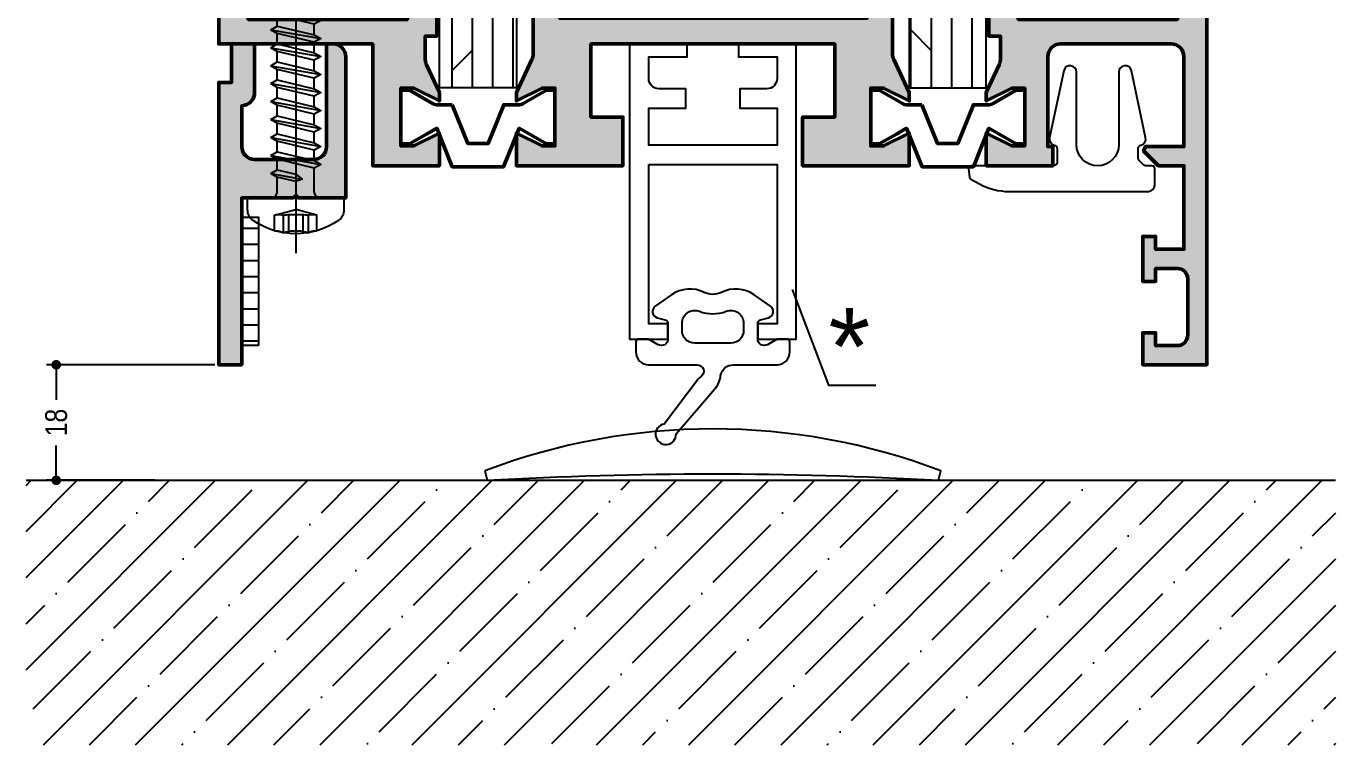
# Model space of a CAD drawing. Header units: millimetres. Extents: x -1821 to 14707, y -2864 to 1473.
# Drawn here: x 12317.2 to 12419.2, y -1250.4 to -1194.5 of the extents above; entities that cross this region are included whole.
import ezdxf

# ---------------------------------------------------------------- set-up
doc = ezdxf.new("R2010")
doc.units = ezdxf.units.MM
for name, pattern in [('AUSGEZOGEN', [0]), ('CENTER', [50.800000000000004, 31.75, -6.35, 6.35, -6.35]), ('VERDECKT', [9.524999999999999, 6.35, -3.175])]:
    doc.linetypes.add(name, pattern=pattern)
for name, color, linetype in [('00TXT', 7, 'AUSGEZOGEN'), ('CENT_18', 3, 'CENTER'), ('CONST25', 2, 'Continuous'), ('CONST35', 7, 'Continuous'), ('CONST50', 1, 'Continuous'), ('HIDE_18', 3, 'VERDECKT'), ('LLMASSE', 7, 'AUSGEZOGEN')]:
    doc.layers.add(name, color=color, linetype=linetype)
for name, color, linetype, lineweight in [('AM_S', 80, 'Continuous', 50), ('AM_SP', 3, 'Continuous', 50), ('Docu-AM_8', 1, 'Continuous', 25)]:
    doc.layers.add(name, color=color, linetype=linetype, lineweight=lineweight)
doc.styles.add('BEMSTIL', font='8SIMPLEX.SHX', dxfattribs={"width": 0.85})
doc.styles.add('SWISS', font='swiss.ttf')
doc.dimstyles.new('Dok-1zu2-PUNKT', dxfattribs={"dimscale": 0.5, "dimtxt": 3.4, "dimasz": 1.5, "dimexe": 1.5, "dimexo": 0.6, "dimgap": 1.5, "dimtad": 0, "dimlfac": 2, "dimdsep": 46, "dimtxsty": 'BEMSTIL', "dimblk": 'PUNKT', "dimblk1": 'PUNKT', "dimblk2": 'PUNKT', "dimcen": 0, "dimclrd": 3, "dimclre": 3, "dimclrt": 3, "dimadec": 0, "dimazin": 0, "dimtfac": 0.7, "dimtofl": 0, "dimtmove": 0, "dimatfit": 3, "dimfxl": 1, "dimtolj": 1, "dimarcsym": 0})

# ---------------------------------------------------------------- blocks, each defined once
blk = doc.blocks.new('WI4010270')
for points in [[(7.711712111489561, -2.000000000667612, 0.7298141110012787), (7.421289464788885, -2.907006986213773, -0.07567084018197241), (7.637179906650488, -3.116693092521373), (10.29508194441004, -6.620826622854139, -2.215250438232822), (9.362992328028056, -7.376610287028598), (6.361553841197157, -3.910818370188352, -0.1461522227457994), (5.891138879798469, -2.867172450327715, 0.3757108835027432), (4.899999716072863, -2.000000000667612), (1.500000000000647, -2.000000000667612, -0.4142135623730944), (0.5000000000006466, -1.000000000667612), (0.5000000000004192, -0.2000000006676572, -0.414213562373095), (0.7000000000004647, -6.676117436654749e-10), (1.500000000000227, -6.675833219560445e-10), (2.250000000000227, -0.4330127025597363, 0.577350269463104), (3.000000000000227, -6.676117436654749e-10), (3.000000000000441, 1.216212064452321, 0.3394542588633768), (2.77764571353125, 1.505989812339081), (2.17059047744916, 1.668649772608475, -0.6370702608075867), (2.013211781824978, 2.561188707897429), (3.279538340411634, 3.447880110054911, -0.2751064330940294), (5.830054786733776, 3.636796698993251, 0.2357237234869159), (7.16994521326729, 3.636796698993265, -0.2751064330940296), (9.72046165958944, 3.447880110054896), (10.98678821817608, 2.561188707897443, -0.6370702608075868), (10.82940952255191, 1.668649772608461), (10.22235428646964, 1.505989812339024, 0.3394542588633768), (10.00000000000045, 1.216212064452264), (10.00000000000065, -6.675833219560445e-10, 0.577350269463104), (10.75000000000065, -0.4330127025597079), (11.50000000000043, -6.675833219560445e-10), (12.29999943214508, -6.676117436654749e-10, -0.414213562372762), (12.49999943214512, -0.2000000006676572), (12.49999943214512, -1.000000000667612, -0.414213562373095), (11.49999943214512, -2.000000000667612), (7.711712111489561, -2.000000000667612)], [(7.90000000000051, -0.3211252812102146, 0.414213562373095), (8.90000000000051, 0.6788747187897854), (8.900000000000553, 1.231875919750664, 0.5232725724116872), (7.550000000000544, 2.168625619510507, -0.1807151435435593), (5.450000000000379, 2.168625619510564, 0.5232725724116755), (4.100000000000328, 1.23187591975082), (4.100000000000328, 0.6788747187897854, 0.4142135626133742), (5.100000000000328, -0.3211252812102146), (7.90000000000051, -0.3211252812102146)]]:
    blk.add_lwpolyline(points, format="xyb", close=True)
blk = doc.blocks.new('WI3021033')
blk.add_lwpolyline([(-17.75255128608411, 0.7423461417476737), (-17.59456643505603, 0.0006176598096086347, -0.0283827590769957), (17.59456643505601, 0.0006176598096764138), (17.75255128608411, 0.7423461417476586, 0.1835034190722739), (-17.75255128608411, 0.7423461417476737)], format="xyb", close=True)
blk = doc.blocks.new('WI4030187')
h = blk.add_hatch()
h.set_pattern_fill('LINE', color=256, scale=0.395, angle=90, style=0)
h.set_pattern_definition([(90, (0, 0), (-1.254125, 7.679047217437444e-17), [])])
h.paths.add_polyline_path([(10, 1.300000000000001), (0, 1.300000000000001), (0, 0), (10, 4.440892098500626e-16)])
blk.add_lwpolyline([(0, 1.3), (0, 0), (10, 4.440892098500626e-16), (10, 1.300000000000001)], close=True)
blk = doc.blocks.new('WS4070043')
blk.add_lwpolyline([(3.322916666666629, 1.753759020647635, 0.3148562194916155), (-3.322916666666657, 1.753759020647692, 0.244911807885714), (-3.75, 0.9341453963980939), (-3.75, 0), (3.75, 0), (3.75, 0.9341453963980939, 0.244911807885716), (3.322916666666657, 1.753759020647692, 0.1382912330068625)], format="xyb")
for points in [[(-1.449999999999989, -0.5), (-1.449999999999989, -1.61132486540501)], [(1.449999999999989, -0.5), (1.449999999999974, -2.323649640641918)], [(-1.950000000000017, -1.899999999999835), (0.5, -1.467998897264096)], [(-1.950000000000017, -3.299999999999812), (1.949999999999989, -2.612324775236772)], [(-1.450000000000003, -2.188675134594575), (-1.449999999999989, -3.011324865404987)], [(1.449999999999974, -2.900999909831597), (1.449999999999989, -3.72364964064198)], [(-1.950000000000017, -4.699999999999818), (1.949999999999989, -4.012324775236777)], [(-1.44999999999996, -3.588675134594581), (-1.449999999999946, -4.411324865404993)], [(-1.450000000000003, -4.988675134594558), (-1.449999999999989, -5.81132486540497)], [(1.449999999999989, -4.300999909831603), (1.449999999999974, -5.123649640641958)], [(-1.950000000000017, -6.099999999999795), (1.949999999999989, -5.412324775236755)], [(1.449999999999989, -5.700999909831552), (1.449999999999989, -6.523649640641906)], [(-1.950000000000017, -7.499999999999801), (1.949999999999989, -6.81232477523676)], [(-1.449999999999989, -6.388675134594592), (-1.449999999999989, -7.211324865404947)], [(1.449999999999989, -7.100999909831586), (1.449999999999989, -7.923649640641941)], [(-1.449999999999974, -7.788675134594598), (-1.449999999999989, -8.611324865404981)], [(-1.950000000000017, -8.899999999999807), (1.949999999999989, -8.212324775236766)], [(1.449999999999989, -8.500999909831592), (1.449999999999989, -9.323649640641975)], [(-1.950000000000017, -10.29999999999984), (1.949999999999989, -9.6123247752368)], [(-1.449999999999989, -9.188675134594575), (-1.449999999999989, -10.01132486540496)], [(1.449999999999989, -9.900999909831626), (1.449999999999989, -10.72364964064201)], [(-1.950000000000017, -11.69999999999987), (1.949999999999989, -11.01232477523683)], [(-1.449999999999989, -10.58867513459461), (-1.449999999999989, -11.41132486540499)], [(-1.449999999999989, -11.98867513459464), (-1.449999999999989, -12.81132486540503)], [(1.449999999999989, -11.30099990983166), (1.449999999999989, -12.12364964064204)], [(-1.950000000000017, -13.09999999999991), (1.949999999999989, -12.41232477523687)], [(1.449999999999989, -12.70099990983169), (1.449999999999989, -13.52364964064208)], [(-1.950000000000017, -14.49999999999994), (1.949999999999989, -13.8123247752369)], [(-1.449999999999989, -13.38867513459468), (-1.449999999999989, -14.21132486540506)], [(1.449999999999989, -14.10099990983173), (1.449999999999989, -14.92364964064211)], [(-1.950000000000017, -15.89999999999998), (1.949999999999989, -15.21232477523694)], [(-1.449999999999989, -14.78867513459471), (-1.449999999999989, -15.61132486540509)], [(-1.449999999999989, -16.18867513459475), (-1.449999999999989, -17.01132486540513)], [(1.449999999999989, -15.50099990983176), (1.449999999999989, -16.32364964064215)], [(-1.950000000000017, -17.30000000000001), (1.949999999999989, -16.61232477523697)], [(1.449999999999989, -16.9009999098318), (1.449999999999989, -17.72364964064218)], [(-1.949999999999989, -18.69999999999999), (1.949999999999989, -18.012324775237)], [(-1.449999999999989, -17.58867513459478), (-1.449999999999989, -18.41132486540516)], [(1.449999999999989, -18.30099990983177), (1.449999999999989, -19.12364964064216)], [(-1.449999999999989, -18.98867513459481), (-1.449999999999989, -19.8113248654052)], [(-1.949999999999989, -20.09999999999997), (1.949999999999989, -19.41232477523698)], [(-1.449999999999989, -20.38867513459479), (-1.449999999999989, -21.21132486540517)], [(1.449999999999989, -19.70099990983181), (1.449999999999989, -20.52364964064219)], [(-1.949999999999989, -21.5), (1.949999999999989, -20.81232477523696)], [(1.449999999999989, -21.10099990983178), (1.449999999999989, -21.499390334559)], [(-1.409336905889575, -22.80466650903503), (1.631425123811397, -22.26849812128489)], [(-1.019168904275745, -22.53950860894855), (-1.340891217972569, -21.76280223590368)], [(1.240935472732986, -22.00411675169818), (1.449999999999989, -21.499390334559)], [(1.005540044678867, -22.57241158662703), (0, -25), (-0.7841503973256465, -23.10689347583616)]]:
    blk.add_lwpolyline(points)
for points in [[(-1.950000000000017, -1.899999999999835), (-1.450000000000017, -2.188675134594661), (0, -1.844837522213169), (0.5, -1.467998897264096), (0, -1.267487253023518), (-1.450000000000017, -1.61132486540501)], [(-1.950000000000017, -3.299999999999812), (-1.450000000000017, -3.588675134594581), (1.449999999999989, -2.900999909831597), (1.949999999999989, -2.612324775236772), (1.449999999999989, -2.323649640641946), (-1.450000000000017, -3.011324865404987)], [(-1.950000000000017, -4.699999999999818), (-1.450000000000017, -4.988675134594587), (1.449999999999989, -4.300999909831603), (1.949999999999989, -4.012324775236777), (1.449999999999989, -3.723649640641952), (-1.450000000000017, -4.411324865404993)], [(-1.950000000000017, -6.099999999999795), (-1.450000000000017, -6.388675134594564), (1.449999999999989, -5.70099990983158), (1.949999999999989, -5.412324775236755), (1.449999999999989, -5.123649640641929), (-1.450000000000017, -5.81132486540497)], [(-1.950000000000017, -7.499999999999801), (-1.450000000000017, -7.78867513459457), (1.449999999999989, -7.100999909831586), (1.949999999999989, -6.81232477523676), (1.449999999999989, -6.523649640641935), (-1.450000000000017, -7.211324865404976)], [(-1.950000000000017, -8.899999999999807), (-1.450000000000017, -9.188675134594575), (1.449999999999989, -8.500999909831592), (1.949999999999989, -8.212324775236766), (1.449999999999989, -7.923649640641941), (-1.450000000000017, -8.611324865404981)], [(-1.950000000000017, -10.29999999999984), (-1.450000000000017, -10.58867513459461), (1.449999999999989, -9.900999909831626), (1.949999999999989, -9.6123247752368), (1.449999999999989, -9.323649640641975), (-1.450000000000017, -10.01132486540502)], [(-1.950000000000017, -11.69999999999987), (-1.450000000000017, -11.98867513459464), (1.449999999999989, -11.30099990983166), (1.949999999999989, -11.01232477523683), (1.449999999999989, -10.72364964064201), (-1.450000000000017, -11.41132486540505)], [(-1.950000000000017, -13.09999999999991), (-1.450000000000017, -13.38867513459468), (1.449999999999989, -12.70099990983169), (1.949999999999989, -12.41232477523687), (1.449999999999989, -12.12364964064204), (-1.450000000000017, -12.81132486540508)], [(-1.950000000000017, -14.49999999999994), (-1.450000000000017, -14.78867513459471), (1.449999999999989, -14.10099990983173), (1.949999999999989, -13.8123247752369), (1.449999999999989, -13.52364964064208), (-1.450000000000017, -14.21132486540512)], [(-1.950000000000017, -15.89999999999998), (-1.450000000000017, -16.18867513459475), (1.449999999999989, -15.50099990983176), (1.949999999999989, -15.21232477523694), (1.449999999999989, -14.92364964064211), (-1.450000000000017, -15.61132486540515)], [(-1.950000000000017, -17.30000000000001), (-1.450000000000017, -17.58867513459478), (1.449999999999989, -16.9009999098318), (1.949999999999989, -16.61232477523697), (1.449999999999989, -16.32364964064215), (-1.450000000000017, -17.01132486540519)], [(-1.949999999999989, -18.69999999999999), (-1.449999999999989, -18.98867513459481), (1.449999999999989, -18.30099990983177), (1.949999999999989, -18.012324775237), (1.449999999999989, -17.72364964064218), (-1.449999999999989, -18.41132486540516)], [(-1.449999999999989, -20.38867513459479), (1.449999999999989, -19.70099990983181), (1.949999999999989, -19.41232477523698), (1.449999999999989, -19.12364964064216), (-1.449999999999989, -19.8113248654052), (-1.949999999999989, -20.09999999999997)], [(-1.449999999999989, -21.21132486540517), (-1.949999999999989, -21.5), (-1.449999999999989, -21.78867513459483), (1.449999999999989, -21.10099990983178), (1.949999999999989, -20.81232477523696), (1.449999999999989, -20.52364964064219)], [(1.240935472732986, -22.00411675169818), (1.631425123811368, -22.26849812128489), (1.005540044678867, -22.57241158662703), (-0.7841503973256465, -23.10689347583616), (-1.409336905889575, -22.80466650903503), (-1.019168904275745, -22.53950860894855)]]:
    blk.add_lwpolyline(points, close=True)
for centre, start, end in [((-1.949999999999989, -0.5), 0, 90), ((1.949999999999989, -0.5), 90, 180)]:
    blk.add_arc(centre, 0.5, start, end)
at = {"layer": 'CENT_18'}
blk.add_line((0, -26.5), (0, 4.300000000000004), dxfattribs=at)
at = {"layer": 'HIDE_18'}
for p, q in [((-0.9716666225000097, 1.333334000000093), (-0.9716666225000097, 2.718029728387194)), ((-0.5594678274428304, 1.333334000000093), (-0.5594678274428304, 2.606530783730364)), ((0.559467827442802, 1.333334000000093), (0.559467827442802, 2.606530783730335)), ((0.9716666224999813, 1.333334000000093), (0.9716666224999813, 2.718029728387194))]:
    blk.add_line(p, q, dxfattribs=at)
for points in [[(-1.649999250000008, 2.560350930921516), (-1.649999250000008, 1.333334000000008)], [(1.649999249999922, 2.560350930921487), (1.649999249999922, 1.333334000000008)], [(-1.649999250000008, 1.333334000000008), (0, 0.8912180334505422)], [(1.649999249999979, 1.333334000000008), (0, 0.8912180334505422)]]:
    blk.add_lwpolyline(points, dxfattribs=at)
for centre, radius, start, end in [((-1.58942320454895, 3.837682909053598), 1.278767547148902, 267.2848457777184, 298.8872446147244), ((2.842170943040401e-14, 5.49249437727525), 2.939692180009696, 250.6988425741183, 289.3011574258799), ((1.58942320454895, 3.837682909053598), 1.278767547148902, 241.1127553852756, 272.7151542222816), ((-1.310832936250137, 2.490512553338846), 1.205859026872558, 253.6642630842163, 286.3357369157978), ((1.4210854715202e-13, 11.41484705033727), 10.12822992478941, 264.4947782301554, 275.5052217698429), ((1.31083293625008, 2.490512553339357), 1.205859026873062, 253.6642630842113, 286.3357369157788)]:
    blk.add_arc(centre, radius, start, end, dxfattribs=at)
blk = doc.blocks.new('WI4090062')
h = blk.add_hatch()
h.set_pattern_fill('DOLMIT', color=256, scale=0.25, angle=90, style=0)
h.set_pattern_definition([(90, (23.39894778924294, -6.972724049020087), (-1.5875, 9.720312933465119e-17), []), (135, (23.39894778924294, -6.972724049020087), (-3.174997835875247, -3.174997835875246), [2.245065, -4.490125])])
h.paths.add_polyline_path([(6.199999350554556, 43.32499999999995), (0.1999993505545561, 43.32499999999993), (0.1999993505545561, 1.324999999999946), (6.199999350554556, 1.324999999999946)])
blk.add_lwpolyline([(6.199999350554556, 1.324999999999946), (6.199999350554556, 43.32499999999995), (0.1999993505545561, 43.32499999999995), (0.1999993505545561, 1.324999999999946)], close=True)
blk = doc.blocks.new('WI4030183')
blk.add_lwpolyline([(7.431358538980295, 1.999851012143033, -0.4142135623730963), (7.931358538980295, 1.499851012143033), (7.931358538980295, 0.1999999999999993, -0.4142135623730945), (7.731358538980295, 0), (7.214201251454917, 0, 0.1989123673796573), (7.072779895217607, -0.05857864376269006), (6.719226504624334, -0.4121320343559631, 0.1989123673796582), (6.631358538980297, -0.624264068711927), (6.631358538980297, -1.325403330758515, 0.3419987131196472), (6.856358538980299, -1.615877081724072, -0.4013217794045335), (7.220533390539767, -2.203479295522197), (6.120533390539773, -7.403479295522192, -0.9008451853067921), (5.131358538980294, -7.299999999999994), (5.131358538980294, -1.650000000000002, 1), (1.831358538980295, -1.650000000000009), (1.8313585389803, -7.299999999999997, -0.9008451853067923), (0.8421836874208299, -7.403479295522192), (-0.2578163125791963, -2.203479295522204, -0.4013217794045334), (0.1063585389802935, -1.615877081724076, 0.3419987131196471), (0.3313585389802949, -1.325403330758519), (0.3313585389802949, -0.2983565686104832, 0.4452286853085332), (0, 0), (-6.382700871573668, -3.552713678800501e-15, -0.4452286853085365), (-6.581605250647325, 0.2209056926535276), (-6.510834893233127, 0.8942406656477644, -0.249328002843181), (-6.40582482671665, 1.049924491566021), (-5.719710473641026, 1.414737964294645, -0.1208259744917146), (-3.410951317361922, 1.999851012143019), (7.431358538980295, 1.999851012143033)], format="xyb", close=True)
blk = doc.blocks.new('WI3021173')
blk.add_lwpolyline([(-27.49999999999994, 15.60000192529071), (-17.50000000000011, 15.6000019252906), (-17.50000000000011, 3.199999999999818), (-19.00000000000011, 3.200000000000045), (-19.00000000000034, 2), (-16.00000000000011, 2), (-16.00000000000014, 25), (-20.49999974526378, 25), (-20.49999974526378, 24), (-17.49999974526378, 24), (-17.49999974526378, 22.29999999999995, -0.4142135623731054), (-18.29999974526379, 21.5), (-20.39999999999989, 21.49999999999986), (-20.39999999999989, 20.00000192930156), (-17.50000000000011, 20.00000192930156), (-17.50000000000011, 17.10000192529083), (-27.49999999999991, 17.10000192529094), (-27.49999999999989, 20.00000192930156), (-24.59999999999988, 20.00000192930167), (-24.59999999999989, 21.49999999999974), (-26.69999974526377, 21.5, -0.4142135623730951), (-27.49999974526375, 22.29999999999995), (-27.49999974526378, 24), (-24.49999974526378, 24), (-24.49999974526378, 25), (-29.00000000000011, 25), (-29.00000000000011, 2), (-25.99999999999989, 2), (-26.00000000000011, 3.200000000000045), (-27.50000000000011, 3.200000000000045), (-27.49999999999994, 15.60000192529071)], format="xyb", close=True)
blk = doc.blocks.new('PUNKT')
at = {"color": 0, "linetype": 'Continuous'}
blk.add_line((-0.5, 0), (-1, 0), dxfattribs=at)
at = {"color": 0, "linetype": 'Continuous', "const_width": 0.5}
blk.add_lwpolyline([(-0.25, 0, 1), (0.25, 0, 1)], format="xyb", close=True, dxfattribs=at)
blk = doc.blocks.new('*D135')
at = {"layer": 'Defpoints', "color": 0, "transparency": 16777216}
for p in [(12332.15377159205, -1220.844804366584), (12319.49537507307, -1229.844797228724), (12327.48235269424, -1229.844797228724)]:
    blk.add_point(p, dxfattribs=at)
at = {"layer": 'LLMASSE', "color": 3, "lineweight": -2, "transparency": 16777216}
for p, q in [((12331.85377159205, -1220.844804366584), (12318.74537507307, -1220.844804366584)), ((12319.49537507307, -1221.594804366584), (12319.49537507307, -1223.562657940514)), ((12319.49537507307, -1229.094797228724), (12319.49537507307, -1227.126943654799)), ((12327.18235269424, -1229.844797228724), (12318.74537507307, -1229.844797228724))]:
    blk.add_line(p, q, dxfattribs=at)
at = {"layer": 'LLMASSE', "color": 3, "lineweight": -2, "transparency": 16777216, "xscale": 0.75, "yscale": 0.75, "zscale": 0.75}
for p, rotation in [((12319.49537507307, -1220.844804366584), 90), ((12319.49537507307, -1229.844797228724), 270)]:
    blk.add_blockref('PUNKT', p, dxfattribs=dict(at, rotation=rotation))
at = {"layer": 'LLMASSE', "color": 3, "transparency": 16777216, "insert": (12319.49537507307, -1225.344800797654), "char_height": 1.7, "attachment_point": 5, "rotation": 90, "style": 'BEMSTIL'}
blk.add_mtext('18', dxfattribs=at)
blk = doc.blocks.new('B-1021356_docu_wos')
at = {"layer": 'Docu-AM_8'}
h = blk.add_hatch(color=256, dxfattribs=at)
edge = h.paths.add_edge_path()
edge.add_line((-59.80105161088672, 27.20000000000014), (-60.80735939792338, 29.3580340134629))
edge.add_arc((-59.90105161088674, 29.78065227520359), 0.9999999999999812, 180, 205.0000000000002, ccw=False)
edge.add_line((-60.90105161088672, 29.78065227520359), (-60.90105161088672, 31.60000000000005))
edge.add_line((-60.90105161088672, 31.60000000000005), (-60.00105161088673, 31.60000000000011))
edge.add_line((-60.00105161088673, 31.60000000000011), (-60.00105161088666, 70.9000000000001))
edge.add_line((-60.00105161088665, 70.9000000000001), (-57.94496488121349, 70.9000000000001))
edge.add_arc((-57.94496488121349, 71.9000000000001), 1, 270, 335.5560452195836)
edge.add_line((-57.03459840375088, 71.48619705569892), (-56.30105161088672, 73.10000000000008))
edge.add_line((-56.30105161088672, 73.10000000000008), (-56.30105161088672, 73.75000100000008))
edge.add_line((-56.30105161088672, 73.75000100000008), (-58.30105161088672, 72.75000100000008))
edge.add_line((-58.30105161088672, 72.75000100000008), (-59.30105161088672, 72.75000100000008))
edge.add_line((-59.30105161088672, 72.75000100000008), (-59.30105161088672, 77.25000100000008))
edge.add_line((-59.30105161088672, 77.25000100000008), (-58.30105161088672, 77.25000100000008))
edge.add_line((-58.30105161088672, 77.25000100000008), (-56.30105161088672, 76.25000100000008))
edge.add_line((-56.30105161088672, 76.25000100000008), (-56.30105161088672, 78.8000000000001))
edge.add_line((-56.30105161088672, 78.8000000000001), (-59.30105161088671, 78.8000000000001))
edge.add_line((-59.30105161088671, 78.8000000000001), (-59.30105161088671, 79.0000000000001))
edge.add_line((-59.30105161088671, 79.0000000000001), (-62.00105161088672, 79.0000000000001))
edge.add_arc((-62.00105161088672, 78.0000000000001), 1, 90, 180)
edge.add_line((-63.00105161088672, 78.0000000000001), (-63.00105161088661, 77.49999999999999))
edge.add_line((-63.00105161088661, 77.49999999999999), (-61.10105161088674, 77.50000000000021))
edge.add_line((-61.10105161088674, 77.50000000000021), (-61.10105161088674, 74.49999999999999))
edge.add_line((-61.10105161088674, 74.49999999999999), (-74.00105161088672, 74.5000000000001))
edge.add_arc((-74.00105161088672, 75.5000000000001), 1, 180, 270, ccw=False)
edge.add_line((-75.00105161088672, 75.5000000000001), (-75.00105161088672, 95.00000000000011))
edge.add_line((-75.00105161088672, 95.00000000000011), (-73.0010516108866, 95))
edge.add_line((-73.0010516108866, 95), (-73.00105161088672, 94.00000000000011))
edge.add_line((-73.00105161088672, 94.00000000000011), (-72.00105161088672, 94.00000000000011))
edge.add_line((-72.00105161088672, 94.00000000000011), (-72.00105161088672, 97.50000000000011))
edge.add_line((-72.00105161088672, 97.50000000000011), (-73.00105161088672, 97.50000000000011))
edge.add_line((-73.00105161088672, 97.50000000000011), (-73.00105161088672, 96.50000000000011))
edge.add_line((-73.00105161088672, 96.50000000000011), (-74.70105161088654, 96.50000000000011))
edge.add_arc((-74.70105161088665, 97.30000000000018), 0.8000000000000664, 180.000000000008, 270.0000000000083, ccw=False)
edge.add_line((-75.50105161088672, 97.30000000000007), (-75.50105161088672, 101.6999999999999))
edge.add_arc((-74.70105161088654, 101.6999999999999), 0.8000000000001819, 90, 180, ccw=False)
edge.add_line((-74.70105161088654, 102.5000000000001), (-73.0010516108866, 102.5))
edge.add_line((-73.0010516108866, 102.5), (-73.0010516108866, 101.5))
edge.add_line((-73.0010516108866, 101.5), (-72.00105161088672, 101.5000000000001))
edge.add_line((-72.00105161088672, 101.5000000000001), (-72.00105161088672, 104.0000000000001))
edge.add_line((-72.00105161088672, 104.0000000000001), (-77.00105161088672, 104.0000000000001))
edge.add_line((-77.00105161088672, 104.0000000000001), (-77.00105161088672, 31.0000000000001))
edge.add_line((-77.00105161088672, 31.0000000000001), (-65.00105161088672, 31.0000000000001))
edge.add_line((-65.00105161088672, 31.0000000000001), (-65.00105161088672, 21.50000000000009))
edge.add_line((-65.00105161088672, 21.50000000000009), (-59.80105161088672, 21.50000000000014))
edge.add_line((-59.80105161088672, 21.50000000000014), (-59.80105161088672, 24.04999900000016))
edge.add_line((-59.80105161088673, 24.04999900000016), (-61.80105161088673, 23.04999900000016))
edge.add_line((-61.80105161088673, 23.04999900000016), (-62.80105161088673, 23.04999900000016))
edge.add_line((-62.80105161088673, 23.04999900000016), (-62.80105161088673, 27.54999900000016))
edge.add_line((-62.80105161088673, 27.54999900000016), (-61.80105161088673, 27.54999900000016))
edge.add_line((-61.80105161088673, 27.54999900000016), (-59.80105161088673, 26.54999900000016))
edge.add_line((-59.80105161088673, 26.54999900000016), (-59.80105161088672, 27.20000000000014))
h.paths.add_polyline_path([(-62.30105161088672, 72.6000000000001), (-74.70105161088672, 72.6000000000001), (-74.70105161088672, 70.1000000000001), (-75.00105161088672, 70.1000000000001), (-75.00105161088672, 35.40000000000011), (-74.70105161088671, 35.40000000000011), (-74.70105161088672, 32.90000000000011), (-62.30105161088672, 32.90000000000009), (-62.30105161088672, 35.40000000000009), (-61.80105161088672, 35.40000000000011), (-61.80105161088665, 70.1000000000001), (-62.30105161088672, 70.1000000000001)], flags=0)
h = blk.add_hatch(color=256, dxfattribs=at)
edge = h.paths.add_edge_path()
edge.add_arc((-47.50105180550182, 66.32893322184209), 4.999999999999889, 134.9999999999594, 180.0000000000017, ccw=False)
edge.add_line((-51.03658571143198, 69.86446712777726), (-50.30105161088662, 70.60000122832147))
edge.add_line((-50.30105161088662, 70.60000122832147), (-50.30105161088673, 73.750001))
edge.add_line((-50.30105161088673, 73.75000100000001), (-48.30105161088673, 72.75000100000001))
edge.add_line((-48.30105161088673, 72.75000100000001), (-47.30105161088673, 72.75000100000001))
edge.add_line((-47.30105161088673, 72.75000100000001), (-47.30105161088673, 77.25000100000001))
edge.add_line((-47.30105161088673, 77.25000100000001), (-48.30105161088673, 77.25000100000001))
edge.add_line((-48.30105161088673, 77.25000100000001), (-50.30105161088673, 76.25000100000001))
edge.add_line((-50.30105161088673, 76.25000100000001), (-50.30105161088674, 78.80000000000003))
edge.add_line((-50.30105161088674, 78.80000000000003), (-43.80105157260572, 78.79999655208687))
edge.add_line((-43.80105157260572, 78.79999655208687), (-43.80105157260552, 77.29999786229385))
edge.add_line((-43.80105157260552, 77.29999786229385), (-45.50105161088679, 77.29999786229388))
edge.add_line((-45.50105161088679, 77.29999786229388), (-45.5010514729773, 74.49999099667323))
edge.add_line((-45.5010514729773, 74.49999099667322), (-31.50105156766876, 74.49998974189378))
edge.add_line((-31.50105156766876, 74.49998974189378), (-31.50105170557814, 77.29999786229385))
edge.add_line((-31.50105170557814, 77.29999786229386), (-33.20105157260556, 77.29999786229388))
edge.add_line((-33.20105157260556, 77.29999786229388), (-33.20105157260539, 78.79999655208687))
edge.add_line((-33.20105157260539, 78.79999655208687), (-26.69999999999965, 78.80000000000014))
edge.add_line((-26.69999999999965, 78.80000000000013), (-26.69999999999965, 76.25000100000011))
edge.add_line((-26.69999999999965, 76.25000100000011), (-28.69999999999965, 77.25000100000011))
edge.add_line((-28.69999999999965, 77.25000100000011), (-29.69999999999965, 77.25000100000011))
edge.add_line((-29.69999999999965, 77.25000100000011), (-29.69999999999965, 72.75000100000011))
edge.add_line((-29.69999999999965, 72.75000100000011), (-28.69999999999965, 72.75000100000011))
edge.add_line((-28.69999999999965, 72.75000100000011), (-26.69999999999965, 73.75000100000011))
edge.add_line((-26.69999999999965, 73.75000100000011), (-26.70000020912989, 70.60000122832149))
edge.add_line((-26.70000020912989, 70.6000012283215), (-25.96446609870981, 69.86446712777713))
edge.add_arc((-29.50000000464064, 66.32893322184242), 5.000000000000039, -1.5916157281026244e-12, 45.00000000003138, ccw=False)
edge.add_line((-24.5000000046406, 66.32893322184228), (-24.50000000464109, 30.20955031789963))
edge.add_arc((-23.5000000046411, 30.20955031789963), 0.9999999999999929, 179.9999999999992, 204.9999999999994)
edge.add_line((-24.40630779167775, 29.78693205615894), (-23.20000009962768, 27.19999686229351))
edge.add_line((-23.20000009962768, 27.19999686229351), (-23.20105171051491, 26.5499968622938))
edge.add_line((-23.20105171051491, 26.5499968622938), (-25.20105171051491, 27.5499968622938))
edge.add_line((-25.20105171051491, 27.5499968622938), (-26.20105171051491, 27.5499968622938))
edge.add_line((-26.20105171051491, 27.5499968622938), (-26.20105171051491, 23.0499968622938))
edge.add_line((-26.20105171051491, 23.0499968622938), (-25.20105171051491, 23.0499968622938))
edge.add_line((-25.20105171051491, 23.0499968622938), (-23.20105171051491, 24.0499968622938))
edge.add_line((-23.20105171051491, 24.0499968622938), (-23.2010517105149, 21.49999786229378))
edge.add_line((-23.2010517105149, 21.49999786229378), (-31.50105171051449, 21.49999786229355))
edge.add_line((-31.50105171051449, 21.49999786229355), (-31.50105171051472, 25.29999786229351))
edge.add_line((-31.50105171051472, 25.29999786229351), (-29.00105171039171, 25.2999978621705))
edge.add_line((-29.00105171039171, 25.2999978621705), (-29.00105171051472, 30.99999786229378))
edge.add_line((-29.00105171051472, 30.99999786229378), (-48.00105171051472, 30.99999786229378))
edge.add_line((-48.00105171051472, 30.99999786229378), (-48.00105171051449, 25.29999786229374))
edge.add_line((-48.00105171051449, 25.29999786229374), (-45.50105171051472, 25.29999786229351))
edge.add_line((-45.50105171051472, 25.29999786229351), (-45.50105171039193, 21.49999786217055))
edge.add_line((-45.50105171039193, 21.49999786217055), (-53.8010517105149, 21.49999786229378))
edge.add_line((-53.8010517105149, 21.49999786229378), (-53.8010517105149, 24.0499968622938))
edge.add_line((-53.8010517105149, 24.0499968622938), (-51.8010517105149, 23.0499968622938))
edge.add_line((-51.8010517105149, 23.0499968622938), (-50.8010517105149, 23.0499968622938))
edge.add_line((-50.8010517105149, 23.0499968622938), (-50.8010517105149, 27.5499968622938))
edge.add_line((-50.8010517105149, 27.5499968622938), (-51.8010517105149, 27.5499968622938))
edge.add_line((-51.8010517105149, 27.5499968622938), (-53.8010517105149, 26.5499968622938))
edge.add_line((-53.8010517105149, 26.5499968622938), (-53.8010517105149, 27.19999686229378))
edge.add_line((-53.8010517105149, 27.19999686229378), (-52.59474401846478, 29.78693205615915))
edge.add_arc((-53.50105180550143, 30.20955031789984), 0.9999999999999938, 335.0000000000001, 360.0000000000004)
edge.add_line((-52.50105180550143, 30.20955031789985), (-52.5010518055017, 66.32893322184195))
edge = h.paths.add_edge_path(flags=0)
edge.add_line((-50.50105180550189, 32.99999786229367), (-26.50000000464059, 32.999997862294))
edge.add_line((-26.5000000046406, 32.999997862294), (-26.50000000464066, 66.3289332218423))
edge.add_arc((-29.50000000464053, 66.32893322184265), 2.999999999999872, 359.9999999999935, 405.0000000000272)
edge.add_line((-27.37867966108199, 68.45025356540322), (-29.13618586520403, 70.20775976952433))
edge.add_arc((-29.84329264639038, 69.5006529883376), 0.9999999999999968, 45.00000000001522, 80.2405383722922)
edge.add_arc((-29.24999976133617, 72.95000126772952), 2.5, 204.4744166720854, 260.2405383722922, ccw=False)
edge.add_arc((-32.43551197307, 71.49999714742687), 1.000000000000002, 24.47441667208506, 89.9999999999998)
edge.add_line((-32.43551197306999, 72.49999714742687), (-44.56553963781634, 72.49999714742688))
edge.add_arc((-44.56553963781634, 71.49999714742687), 1.000000000000004, 90.00000000000031, 155.525583327917)
edge.add_arc((-47.75105184955022, 72.9500012677294), 2.499999999999999, 279.7594576304049, 335.52558332791676, ccw=False)
edge.add_arc((-47.15775920514358, 69.50065294694576), 0.9999999999999984, 99.75945763040433, 134.9999999999901)
edge.add_line((-47.86486598633, 70.20775972813243), (-49.62237214905988, 68.45025356540312))
edge.add_arc((-47.50105180550175, 66.32893322184202), 2.999999999999968, 134.9999999999603, 180.0000000000009)
edge.add_line((-50.50105180550171, 66.32893322184198), (-50.50105180550189, 32.99999786229367))
h = blk.add_hatch(color=256, dxfattribs=at)
edge = h.paths.add_edge_path()
edge.add_line((-20.69999999999966, 78.80000000000015), (-20.69999999999965, 76.25000100000014))
edge.add_line((-20.69999999999965, 76.25000100000014), (-18.69999999999965, 77.25000100000014))
edge.add_line((-18.69999999999965, 77.25000100000014), (-17.69999999999965, 77.25000100000014))
edge.add_line((-17.69999999999965, 77.25000100000014), (-17.69999999999965, 72.75000100000014))
edge.add_line((-17.69999999999965, 72.75000100000014), (-18.69999999999965, 72.75000100000014))
edge.add_line((-18.69999999999965, 72.75000100000014), (-20.69999999999965, 73.75000100000014))
edge.add_line((-20.69999999999965, 73.75000100000014), (-20.69999999999966, 73.10000000000015))
edge.add_line((-20.69999999999966, 73.10000000000015), (-19.96645320713549, 71.48619705569898))
edge.add_arc((-19.05608672967288, 71.90000000000016), 0.999999999999999, 204.4439547804166, 269.9999999999999)
edge.add_line((-19.05608672967288, 70.90000000000016), (-16.99999999999967, 70.90000000000016))
edge.add_line((-16.99999999999967, 70.90000000000016), (-16.99999999999967, 31.60000000000027))
edge.add_line((-16.99999999999967, 31.60000000000027), (-16.09999999999967, 31.60000000000027))
edge.add_line((-16.09999999999967, 31.60000000000027), (-16.09999999999967, 29.78065227520372))
edge.add_arc((-17.09999999999967, 29.78065227520373), 0.9999999999999992, 334.99999999999983, 359.9999999999996, ccw=False)
edge.add_line((-16.19369221296303, 29.35803401346303), (-17.19999999999968, 27.20000000000028))
edge.add_line((-17.19999999999968, 27.20000000000028), (-17.19999999999967, 26.54999900000028))
edge.add_line((-17.19999999999967, 26.54999900000028), (-15.19999999999967, 27.54999900000028))
edge.add_line((-15.19999999999967, 27.54999900000028), (-14.19999999999967, 27.54999900000028))
edge.add_line((-14.19999999999967, 27.54999900000028), (-14.19999999999967, 23.04999900000028))
edge.add_line((-14.19999999999967, 23.04999900000028), (-15.19999999999967, 23.04999900000028))
edge.add_line((-15.19999999999967, 23.04999900000028), (-17.19999999999967, 24.04999900000028))
edge.add_line((-17.19999999999967, 24.04999900000028), (-17.19999999999968, 21.50000000000027))
edge.add_line((-17.19999999999968, 21.50000000000027), (-11.99999999999967, 21.50000000000028))
edge.add_line((-11.99999999999967, 21.50000000000028), (-11.99999999999967, 23.00000000000027))
edge.add_line((-11.99999999999967, 23.00000000000027), (-12.39999999999967, 23.00000000000027))
edge.add_line((-12.39999999999967, 23.00000000000027), (-12.39999999999967, 30.00000000000027))
edge.add_arc((-11.39999999999967, 30.00000000000027), 1, 90, 180, ccw=False)
edge.add_line((-11.39999999999967, 31.00000000000027), (-2.79999999999967, 31.00000000000027))
edge.add_arc((-2.79999999999967, 30.00000000000027), 1, 0, 90, ccw=False)
edge.add_line((-1.79999999999967, 30.00000000000027), (-1.799999999999672, 23.00000000000026))
edge.add_line((-1.799999999999672, 23.00000000000026), (-4.799999999999674, 23.00000000000028))
edge.add_line((-4.799999999999674, 23.00000000000028), (-4.941421356236983, 22.65857864376297))
edge.add_line((-4.941421356236983, 22.65857864376297), (-3.782842712474283, 21.50000000000028))
edge.add_line((-3.782842712474283, 21.50000000000028), (-1.79999999999967, 21.50000000000026))
edge.add_line((-1.79999999999967, 21.50000000000026), (-1.799999999999674, 15.0000000000003))
edge.add_line((-1.799999999999674, 15.0000000000003), (-3.999999999999673, 15.0000000000003))
edge.add_line((-3.999999999999673, 15.0000000000003), (-3.999999999999673, 16.00000000000031))
edge.add_line((-3.999999999999673, 16.00000000000031), (-4.999999999999673, 16.00000000000031))
edge.add_line((-4.999999999999673, 16.00000000000031), (-4.999999999999673, 12.50000000000016))
edge.add_line((-4.999999999999673, 12.50000000000016), (-3.999999999999659, 12.50000000000017))
edge.add_line((-3.999999999999659, 12.50000000000017), (-3.999999999999659, 13.50000000000017))
edge.add_line((-3.999999999999659, 13.50000000000017), (-2.299999999999656, 13.50000000000016))
edge.add_arc((-2.299999999999654, 12.70000000000017), 0.799999999999983, 0, 90.00000000000011, ccw=False)
edge.add_line((-1.499999999999673, 12.70000000000017), (-1.499999999999677, 8.300000000000168))
edge.add_arc((-2.299999999999674, 8.300000000000153), 0.7999999999999972, -89.99999999999898, 1.0231815394945443e-12, ccw=False)
edge.add_line((-2.29999999999966, 7.500000000000156), (-3.999999999999675, 7.500000000000156))
edge.add_line((-3.999999999999675, 7.500000000000156), (-3.999999999999675, 8.500000000000156))
edge.add_line((-3.999999999999675, 8.500000000000156), (-4.999999999999675, 8.500000000000156))
edge.add_line((-4.999999999999675, 8.500000000000156), (-4.999999999999677, 6.000000000000156))
edge.add_line((-4.999999999999677, 6.000000000000156), (3.232969447708456e-13, 6.000000000000156))
edge.add_line((3.232969447708456e-13, 6.000000000000156), (3.304023721284466e-13, 79.00000000000016))
edge.add_line((3.304023721284466e-13, 79.00000000000016), (-1.895836943965358, 79.00000000000016))
edge.add_arc((-1.895836943965321, 76.9999999999998), 2.000000000000356, 90.00000000000105, 135.0000000000011)
edge.add_line((-3.310050506338694, 78.41421356237312), (-3.712132034355857, 78.01213203435599))
edge.add_line((-3.712132034355857, 78.01213203435599), (-3.49999999999967, 77.50000000000016))
edge.add_line((-3.49999999999967, 77.50000000000016), (-1.699999999999687, 77.50000000000016))
edge.add_line((-1.699999999999687, 77.50000000000016), (-1.699999999999715, 75.50000000000021))
edge.add_arc((-2.69999999999972, 75.50000000000016), 1.000000000000005, -89.99999999999972, 2.8990143619012088e-12, ccw=False)
edge.add_line((-2.699999999999715, 74.50000000000016), (-15.89999999999967, 74.50000000000016))
edge.add_line((-15.89999999999967, 74.50000000000016), (-15.89999999999967, 77.50000000000016))
edge.add_line((-15.89999999999967, 77.50000000000016), (-13.99999999999969, 77.50000000000014))
edge.add_line((-13.99999999999969, 77.50000000000016), (-13.99999999999968, 78.00000000000017))
edge.add_arc((-14.99999999999968, 78.00000000000016), 0.9999999999999991, 359.9999999999999, 449.9999999999999)
edge.add_line((-14.99999999999968, 79.00000000000016), (-17.69999999999967, 79.00000000000016))
edge.add_line((-17.69999999999967, 79.00000000000016), (-17.69999999999967, 78.80000000000015))
edge.add_line((-17.69999999999967, 78.80000000000015), (-20.69999999999966, 78.80000000000015))
h.paths.add_polyline_path([(-15.19999999999967, 70.10000000000016), (-14.69999999999967, 70.10000000000016), (-14.69999999999967, 72.60000000000016), (-2.29999999999967, 72.60000000000016), (-2.29999999999967, 70.10000000000016), (-1.99999999999967, 70.10000000000016), (-1.999999999999671, 35.40000000000027), (-2.29999999999967, 35.40000000000027), (-2.29999999999967, 32.90000000000027), (-14.69999999999967, 32.90000000000027), (-14.69999999999967, 35.40000000000027), (-15.19999999999967, 35.40000000000027)], flags=0)
at = {"layer": 'AM_S'}
for points in [[(-59.80105161088672, 27.20000000000014), (-60.80735939792337, 29.3580340134629, -0.1095178116832425), (-60.90105161088672, 29.78065227520359), (-60.90105161088672, 31.60000000000005), (-60.00105161088673, 31.60000000000011), (-60.00105161088665, 70.9000000000001), (-57.94496488121349, 70.9000000000001, 0.2941076150573533), (-57.03459840375088, 71.48619705569892), (-56.30105161088672, 73.10000000000008), (-56.30105161088672, 73.75000100000008), (-58.30105161088672, 72.75000100000008), (-59.30105161088672, 72.75000100000008), (-59.30105161088672, 77.25000100000008), (-58.30105161088672, 77.25000100000008), (-56.30105161088672, 76.25000100000008), (-56.30105161088672, 78.8000000000001), (-59.30105161088671, 78.8000000000001), (-59.30105161088671, 79.0000000000001), (-62.00105161088672, 79.0000000000001, 0.414213562373095), (-63.00105161088672, 78.0000000000001), (-63.00105161088661, 77.49999999999999), (-61.10105161088674, 77.50000000000021), (-61.10105161088674, 74.49999999999999), (-74.00105161088672, 74.5000000000001, -0.414213562373095), (-75.00105161088672, 75.5000000000001), (-75.00105161088672, 95.00000000000011), (-73.0010516108866, 95), (-73.00105161088672, 94.00000000000011), (-72.00105161088672, 94.00000000000011), (-72.00105161088672, 97.50000000000011), (-73.00105161088672, 97.50000000000011), (-73.00105161088672, 96.50000000000011), (-74.70105161088654, 96.50000000000011, -0.4142135623730963), (-75.50105161088672, 97.30000000000007), (-75.50105161088672, 101.6999999999999, -0.414213562373095), (-74.70105161088654, 102.5000000000001), (-73.0010516108866, 102.5), (-73.0010516108866, 101.5), (-72.00105161088672, 101.5000000000001), (-72.00105161088672, 104.0000000000001), (-77.00105161088672, 104.0000000000001), (-77.00105161088672, 31.0000000000001), (-65.00105161088672, 31.0000000000001), (-65.00105161088672, 21.50000000000009), (-59.80105161088672, 21.50000000000014), (-59.80105161088673, 24.04999900000016), (-61.80105161088673, 23.04999900000016), (-62.80105161088673, 23.04999900000016), (-62.80105161088673, 27.54999900000016), (-61.80105161088673, 27.54999900000016), (-59.80105161088673, 26.54999900000016), (-59.80105161088672, 27.20000000000014)], [(-52.50105180550171, 66.32893322184195, -0.1989123673798497), (-51.03658571143198, 69.86446712777726), (-50.30105161088662, 70.60000122832147), (-50.30105161088673, 73.75000100000001), (-48.30105161088673, 72.75000100000001), (-47.30105161088673, 72.75000100000001), (-47.30105161088673, 77.25000100000001), (-48.30105161088673, 77.25000100000001), (-50.30105161088673, 76.25000100000001), (-50.30105161088674, 78.80000000000003), (-43.80105157260572, 78.79999655208687), (-43.80105157260552, 77.29999786229385), (-45.50105161088679, 77.29999786229388), (-45.5010514729773, 74.49999099667322), (-31.50105156766876, 74.49998974189378), (-31.50105170557814, 77.29999786229386), (-33.20105157260556, 77.29999786229388), (-33.20105157260539, 78.79999655208687), (-26.69999999999965, 78.80000000000013), (-26.69999999999965, 76.25000100000011), (-28.69999999999965, 77.25000100000011), (-29.69999999999965, 77.25000100000011), (-29.69999999999965, 72.75000100000011), (-28.69999999999965, 72.75000100000011), (-26.69999999999965, 73.75000100000011), (-26.70000020912989, 70.6000012283215), (-25.96446609870981, 69.86446712777712, -0.1989123673798076), (-24.5000000046406, 66.32893322184228), (-24.50000000464109, 30.20955031789964, 0.1095178116832427), (-24.40630779167775, 29.78693205615894), (-23.20000009962768, 27.19999686229351), (-23.20105171051491, 26.5499968622938), (-25.20105171051491, 27.5499968622938), (-26.20105171051491, 27.5499968622938), (-26.20105171051491, 23.0499968622938), (-25.20105171051491, 23.0499968622938), (-23.20105171051491, 24.0499968622938), (-23.2010517105149, 21.49999786229378), (-31.50105171051449, 21.49999786229355), (-31.50105171051472, 25.29999786229351), (-29.00105171039171, 25.2999978621705), (-29.00105171051472, 30.99999786229378), (-48.00105171051472, 30.99999786229378), (-48.00105171051449, 25.29999786229374), (-45.50105171051472, 25.29999786229351), (-45.50105171039193, 21.49999786217055), (-53.8010517105149, 21.49999786229378), (-53.8010517105149, 24.0499968622938), (-51.8010517105149, 23.0499968622938), (-50.8010517105149, 23.0499968622938), (-50.8010517105149, 27.5499968622938), (-51.8010517105149, 27.5499968622938), (-53.8010517105149, 26.5499968622938), (-53.8010517105149, 27.19999686229378), (-52.59474401846479, 29.78693205615915, 0.1095178116832426), (-52.50105180550143, 30.20955031789985)], [(-20.69999999999966, 78.80000000000015), (-20.69999999999965, 76.25000100000014), (-18.69999999999965, 77.25000100000014), (-17.69999999999965, 77.25000100000014), (-17.69999999999965, 72.75000100000014), (-18.69999999999965, 72.75000100000014), (-20.69999999999965, 73.75000100000014), (-20.69999999999966, 73.10000000000015), (-19.96645320713549, 71.48619705569898, 0.2941076150573526), (-19.05608672967288, 70.90000000000016), (-16.99999999999967, 70.90000000000016), (-16.99999999999967, 31.60000000000027), (-16.09999999999967, 31.60000000000027), (-16.09999999999967, 29.78065227520372, -0.1095178116832404), (-16.19369221296303, 29.35803401346303), (-17.19999999999968, 27.20000000000028), (-17.19999999999967, 26.54999900000028), (-15.19999999999967, 27.54999900000028), (-14.19999999999967, 27.54999900000028), (-14.19999999999967, 23.04999900000028), (-15.19999999999967, 23.04999900000028), (-17.19999999999967, 24.04999900000028), (-17.19999999999968, 21.50000000000027), (-11.99999999999967, 21.50000000000028), (-11.99999999999967, 23.00000000000027), (-12.39999999999967, 23.00000000000027), (-12.39999999999967, 30.00000000000027, -0.4142135623730951), (-11.39999999999967, 31.00000000000027), (-2.79999999999967, 31.00000000000027, -0.4142135623730951), (-1.79999999999967, 30.00000000000027), (-1.799999999999672, 23.00000000000026), (-4.799999999999674, 23.00000000000028), (-4.941421356236983, 22.65857864376297), (-3.782842712474283, 21.50000000000028), (-1.79999999999967, 21.50000000000026), (-1.799999999999674, 15.0000000000003), (-3.999999999999673, 15.0000000000003), (-3.999999999999673, 16.00000000000031), (-4.999999999999673, 16.00000000000031), (-4.999999999999673, 12.50000000000016), (-3.999999999999659, 12.50000000000017), (-3.999999999999659, 13.50000000000017), (-2.299999999999656, 13.50000000000016, -0.4142135623730963), (-1.499999999999673, 12.70000000000017), (-1.499999999999677, 8.300000000000168, -0.414213562373095), (-2.29999999999966, 7.500000000000156), (-3.999999999999675, 7.500000000000156), (-3.999999999999675, 8.500000000000156), (-4.999999999999675, 8.500000000000156), (-4.999999999999677, 6.000000000000156), (3.232969447708456e-13, 6.000000000000156), (3.304023721284466e-13, 79.00000000000016), (-1.895836943965358, 79.00000000000016, 0.198912367379658), (-3.310050506338694, 78.41421356237312), (-3.712132034355857, 78.01213203435599), (-3.49999999999967, 77.50000000000016), (-1.699999999999687, 77.50000000000016), (-1.699999999999715, 75.50000000000021, -0.4142135623731083), (-2.699999999999715, 74.50000000000016), (-15.89999999999967, 74.50000000000016), (-15.89999999999967, 77.50000000000016), (-13.99999999999969, 77.50000000000016), (-13.99999999999968, 78.00000000000016, 0.414213562373095), (-14.99999999999968, 79.00000000000016), (-17.69999999999967, 79.00000000000016), (-17.69999999999967, 78.80000000000015), (-20.69999999999966, 78.80000000000015)], [(-50.50105180550189, 32.99999786229367), (-26.5000000046406, 32.999997862294), (-26.50000000464066, 66.3289332218423, 0.1989123673798115), (-27.37867966108199, 68.45025356540322), (-29.13618586520403, 70.20775976952433, 0.154989305175377), (-29.67378039351775, 70.48618106816386, -0.2482443536001979), (-31.52536562686033, 71.9142840389419, 0.2939632085653984), (-32.43551197306999, 72.49999714742687), (-44.56553963781634, 72.49999714742688, 0.2939632085654077), (-45.47568598402602, 71.91428403894187, -0.2482443721165702), (-47.32727138925976, 70.48618103859823, 0.1549893230359025), (-47.86486598633, 70.20775972813243), (-49.62237214905989, 68.45025356540312, 0.1989123673798423), (-50.50105180550171, 66.32893322184198)]]:
    blk.add_lwpolyline(points, format="xyb", close=True, dxfattribs=at)
for points in [[(-62.30105161088672, 72.6000000000001), (-74.70105161088672, 72.6000000000001), (-74.70105161088672, 70.1000000000001), (-75.00105161088672, 70.1000000000001), (-75.00105161088672, 35.40000000000011), (-74.70105161088671, 35.40000000000011), (-74.70105161088672, 32.90000000000011), (-62.30105161088672, 32.90000000000009), (-62.30105161088672, 35.40000000000009), (-61.80105161088672, 35.40000000000011), (-61.80105161088665, 70.1000000000001), (-62.30105161088672, 70.1000000000001), (-62.30105161088672, 72.6000000000001)], [(-15.19999999999967, 70.10000000000016), (-14.69999999999967, 70.10000000000016), (-14.69999999999967, 72.60000000000016), (-2.29999999999967, 72.60000000000016), (-2.29999999999967, 70.10000000000016), (-1.99999999999967, 70.10000000000016), (-1.999999999999671, 35.40000000000027), (-2.29999999999967, 35.40000000000027), (-2.29999999999967, 32.90000000000027), (-14.69999999999967, 32.90000000000027), (-14.69999999999967, 35.40000000000027), (-15.19999999999967, 35.40000000000027), (-15.19999999999967, 70.10000000000016)]]:
    blk.add_lwpolyline(points, close=True, dxfattribs=at)
at = {"layer": 'AM_SP'}
for points in [[(-55.30911608350522, 74.04955693097352), (-56.43483361088673, 74.04955700363607, 0.1316519999999985), (-56.83483361088676, 73.94237700363604), (-58.64028209542808, 72.90000100000009), (-59.30105161088673, 72.90000100000009), (-59.30105161088673, 77.10000100000008), (-58.64028209542806, 77.10000100000008), (-57.30105161088673, 76.3267959192432), (-56.81316961088675, 76.04422900363605), (-56.5142950769589, 75.87167422141735), (-55.30105213826826, 78.87455707629859), (-51.30105208350522, 78.8745570762986), (-50.08780814481457, 75.87167422141736), (-47.9618211263454, 77.10000100000013), (-47.30105161088673, 77.10000100000013), (-47.30105161088673, 72.90000100000015), (-47.96182112634538, 72.90000100000013), (-49.76726961088674, 73.94237700363604, 0.1316519999999962), (-50.16726961088673, 74.04955700363607), (-51.29298813826827, 74.04955693097352), (-52.5151670835052, 77.07455707629865), (-54.08693713826828, 77.07455707629865)], [(-25.70806447261815, 74.04955693097352), (-26.83378199999965, 74.04955700363607, 0.1316519999999985), (-27.23378199999968, 73.94237700363604), (-29.039230484541, 72.90000100000009), (-29.69999999999965, 72.90000100000009), (-29.69999999999965, 77.10000100000008), (-29.03923048454098, 77.10000100000008), (-27.69999999999965, 76.3267959192432), (-27.21211799999967, 76.04422900363605), (-26.91324346607183, 75.87167422141735), (-25.70000052738119, 78.87455707629859), (-21.70000047261814, 78.8745570762986), (-20.4867565339275, 75.87167422141736), (-18.36076951545832, 77.10000100000013), (-17.69999999999965, 77.10000100000013), (-17.69999999999965, 72.90000100000015), (-18.3607695154583, 72.90000100000013), (-20.16621799999966, 73.94237700363604, 0.1316519999999962), (-20.56621799999965, 74.04955700363607), (-21.69193652738119, 74.04955693097352), (-22.91411547261812, 77.07455707629865), (-24.4858855273812, 77.07455707629865)], [(-58.80911608350555, 26.25044806902672), (-59.93483361088705, 26.25044799636418, -0.1316519999999985), (-60.33483361088709, 26.3576279963642), (-62.14028209542841, 27.40000400000016), (-62.80105161088706, 27.40000400000016), (-62.80105161088706, 23.20000400000016), (-62.14028209542839, 23.20000400000016), (-60.80105161088706, 23.97320908075705), (-60.31316961088707, 24.2557759963642), (-60.01429507695923, 24.42833077858289), (-58.80105213826859, 21.42544792370165), (-54.80105208350555, 21.42544792370164), (-53.5878081448149, 24.42833077858289), (-51.46182112634573, 23.20000400000011), (-50.80105161088706, 23.20000400000011), (-50.80105161088706, 27.4000040000001), (-51.46182112634571, 27.40000400000011), (-53.26726961088707, 26.3576279963642, -0.1316519999999962), (-53.66726961088706, 26.25044799636418), (-54.7929881382686, 26.25044806902672), (-56.01516708350553, 23.22544792370159), (-57.5869371382686, 23.22544792370159)], [(-22.2091161831334, 26.25044806902672), (-23.3348337105149, 26.25044799636418, -0.1316519999999985), (-23.73483371051493, 26.3576279963642), (-25.54028219505625, 27.40000400000016), (-26.2010517105149, 27.40000400000016), (-26.2010517105149, 23.20000400000016), (-25.54028219505623, 23.20000400000016), (-24.2010517105149, 23.97320908075705), (-23.71316971051492, 24.2557759963642), (-23.41429517658708, 24.42833077858289), (-22.20105223789644, 21.42544792370165), (-18.2010521831334, 21.42544792370164), (-16.98780824444275, 24.42833077858289), (-14.86182122597357, 23.20000400000011), (-14.2010517105149, 23.20000400000011), (-14.2010517105149, 27.4000040000001), (-14.86182122597355, 27.40000400000011), (-16.66726971051492, 26.3576279963642, -0.1316519999999962), (-17.06726971051491, 26.25044799636418), (-18.19298823789644, 26.25044806902672), (-19.41516718313338, 23.22544792370159), (-20.98693723789645, 23.22544792370159)]]:
    blk.add_lwpolyline(points, format="xyb", close=True, dxfattribs=at)
blk = doc.blocks.new('B-3091160_docu_wos')
at = {"layer": 'Docu-AM_8'}
h = blk.add_hatch(color=256, dxfattribs=at)
edge = h.paths.add_edge_path()
edge.add_arc((2.800000000000012, -7.999999999999997), 1.000000000000001, 180, 270, ccw=False)
edge.add_line((1.800000000000011, -7.999999999999997), (1.799999999981304, -4.827740239578386))
edge.add_line((1.799999999981304, -4.827740239578386), (2.030769230769244, -4.773008510821036))
edge.add_arc((1.800000000518891, -3.800000000410204), 0.9999999994811232, 283.3423637735849, 360.0000000235033)
edge.add_line((2.800000000000014, -3.799999999999994), (2.79999999984617, 1.538325022920617e-10))
edge.add_line((2.79999999984617, 1.538323690944367e-10), (0.9999999998461719, -1.538289973967809e-10))
edge.add_line((0.999999999846172, -1.538289973967809e-10), (1.000000000153831, -3.000000000092292))
edge.add_line((1.000000000153831, -3.000000000092292), (-1.538280613999632e-10, -3.000000000153825))
edge.add_line((-1.538280984864538e-10, -3.000000000153825), (1.538258372947316e-10, -25.00000000015383))
edge.add_line((1.538258372947316e-10, -25.00000000015383), (1.800000000153826, -24.99999999984617))
edge.add_line((1.800000000153826, -24.99999999984617), (1.799999999969245, -12.00000000003076))
edge.add_line((1.799999999969245, -12.00000000003076), (5.800000000000011, -12))
edge.add_line((5.800000000000011, -12), (6, -11.80000000000006))
edge.add_line((6, -11.80000000000006), (6.199999999999989, -12))
edge.add_line((6.199999999999989, -12), (9.900000000358936, -12.00000000005127))
edge.add_line((9.900000000358936, -12.00000000005127), (9.9, -0.9999999999999964))
edge.add_arc((8.9, -0.999999999999997), 1, 0, 90)
edge.add_line((8.9, 3.119480043202449e-15), (8.399999999907704, -9.229281740436891e-11))
edge.add_line((8.399999999907704, -9.229281740436891e-11), (8.400000000000002, -7.999999999999997))
edge.add_arc((7.400000000410209, -8.000000000410203), 0.999999999589793, -90.00000002350322, 2.350299155295943e-08, ccw=False)
edge.add_line((7.400000000000002, -8.999999999999996), (2.800000000000011, -8.999999999999998))
at = {"layer": 'AM_S'}
blk.add_lwpolyline([(2.800000000000011, -8.999999999999998, -0.414213562373095), (1.800000000000011, -7.999999999999997), (1.799999999981304, -4.827740239578386), (2.030769230769244, -4.773008510821036, 0.3475404858222366), (2.800000000000014, -3.799999999999994), (2.79999999984617, 1.538323690944367e-10), (0.999999999846172, -1.538289973967809e-10), (1.000000000153831, -3.000000000092292), (-1.538280984864538e-10, -3.000000000153825), (1.538258372947316e-10, -25.00000000015383), (1.800000000153826, -24.99999999984617), (1.799999999969245, -12.00000000003076), (5.800000000000011, -12), (6, -11.80000000000006), (6.199999999999989, -12), (9.900000000358936, -12.00000000005127), (9.9, -0.999999999999997, 0.414213562373095), (8.9, 3.119480043202449e-15), (8.399999999907704, -9.229281740436891e-11), (8.400000000000002, -7.999999999999997, -0.4142135626133887), (7.400000000000002, -8.999999999999996), (2.800000000000011, -8.999999999999998)], format="xyb", close=True, dxfattribs=at)

msp = doc.modelspace()

# ---------------------------------------------------------------- hatches: boundary and pattern name
at = {"layer": 'CONST25'}
h = msp.add_hatch(dxfattribs=at)
h.set_pattern_fill('ANSI35', color=256, scale=0.8, style=0)
h.set_pattern_definition([(45, (12284.47314564583, -1607.758582762299), (-3.592102448427661, 3.592102448427662), []), (45, (12288.06524964583, -1607.758582762299), (-3.592102448427661, 3.592102448427662), [6.350000000000001, -1.27, 0, -1.27])])
h.paths.add_polyline_path([(12419.19067723458, -1229.844797229032), (12384.80146826581, -1229.844797229032), (12363.23681014807, -1229.844797229032), (12358.60046313839, -1229.844797229032), (12317.15377159205, -1229.844797229032), (12317.15377159205, -1250.447207727913), (12419.19067723458, -1250.447207727913)])

# ---------------------------------------------------------------- linework, layer by layer
at = {"layer": '00TXT', "color": 3}
msp.add_lwpolyline([(12376.83321629427, -1214.981283039447), (12379.66248235945, -1222.425893969604), (12383.36373097166, -1222.425893969604)], dxfattribs=at)
at = {"layer": 'CONST50'}
msp.add_line((12317.15377159205, -1229.844797229032), (12419.15377149242, -1229.844797229032), dxfattribs=at)

# ---------------------------------------------------------------- block references
for name, p in [('B-1021356_docu_wos', (12409.15271988309, -1226.846136355848)), ('B-3091160_docu_wos', (12332.1516682722, -1195.846136355848))]:
    msp.add_blockref(name, p)
at = {"layer": 'CONST35', "xscale": -1}
for name, p, rotation in [('WI4090062', (12349.15166842164, -1155.946135326782), 180), ('WS4070043', (12338.15377159381, -1207.844804366428), 180), ('WI4030183', (12397.15271988309, -1205.346134856329), 180), ('WI4030187', (12333.95377159203, -1219.344797228707), 270)]:
    msp.add_blockref(name, p, dxfattribs=dict(at, rotation=rotation))
at = {"layer": 'CONST35', "rotation": 180}
msp.add_blockref('WI4090062', (12392.15271973364, -1155.946135326782), dxfattribs=at)
at = {"layer": 'CONST35', "xscale": -1}
msp.add_blockref('WI4010270', (12377.15284580051, -1218.845243362949), dxfattribs=at)
at = {"layer": 'CONST50'}
for name, p in [('WI3021173', (12393.15345614916, -1220.849958335759)), ('WI3021033', (12370.65284580051, -1229.844797229032))]:
    msp.add_blockref(name, p, dxfattribs=at)

# ---------------------------------------------------------------- texts
at = {"layer": '00TXT', "color": 40, "style": 'SWISS'}
msp.add_text('*', height=6, dxfattribs=at).set_placement((12379.66248235945, -1222.425893969604))

# ---------------------------------------------------------------- dimensions: what is measured, and where the dimension line sits
at = {"layer": 'LLMASSE'}
dim = msp.add_linear_dim(base=(12319.49537507307, -1229.844797228724), p1=(12332.15377159205, -1220.844804366584), p2=(12327.48235269424, -1229.844797228724), angle=90.00000000614901, dimstyle='Dok-1zu2-PUNKT', override={"dimtol": 0, "dimlim": 0, "dimtp": 0.1, "dimtm": 0.1, "dimtfac": 0.71, "dimtdec": 3, "dimtolj": 0, "dimtzin": 8}, dxfattribs=at)
dim.commit()
dim.dimension.update_dxf_attribs({"geometry": '*D135', "text_midpoint": (12319.49537507307, -1225.344800797654), "dimtype": 160})

doc.saveas('drawing.dxf')
